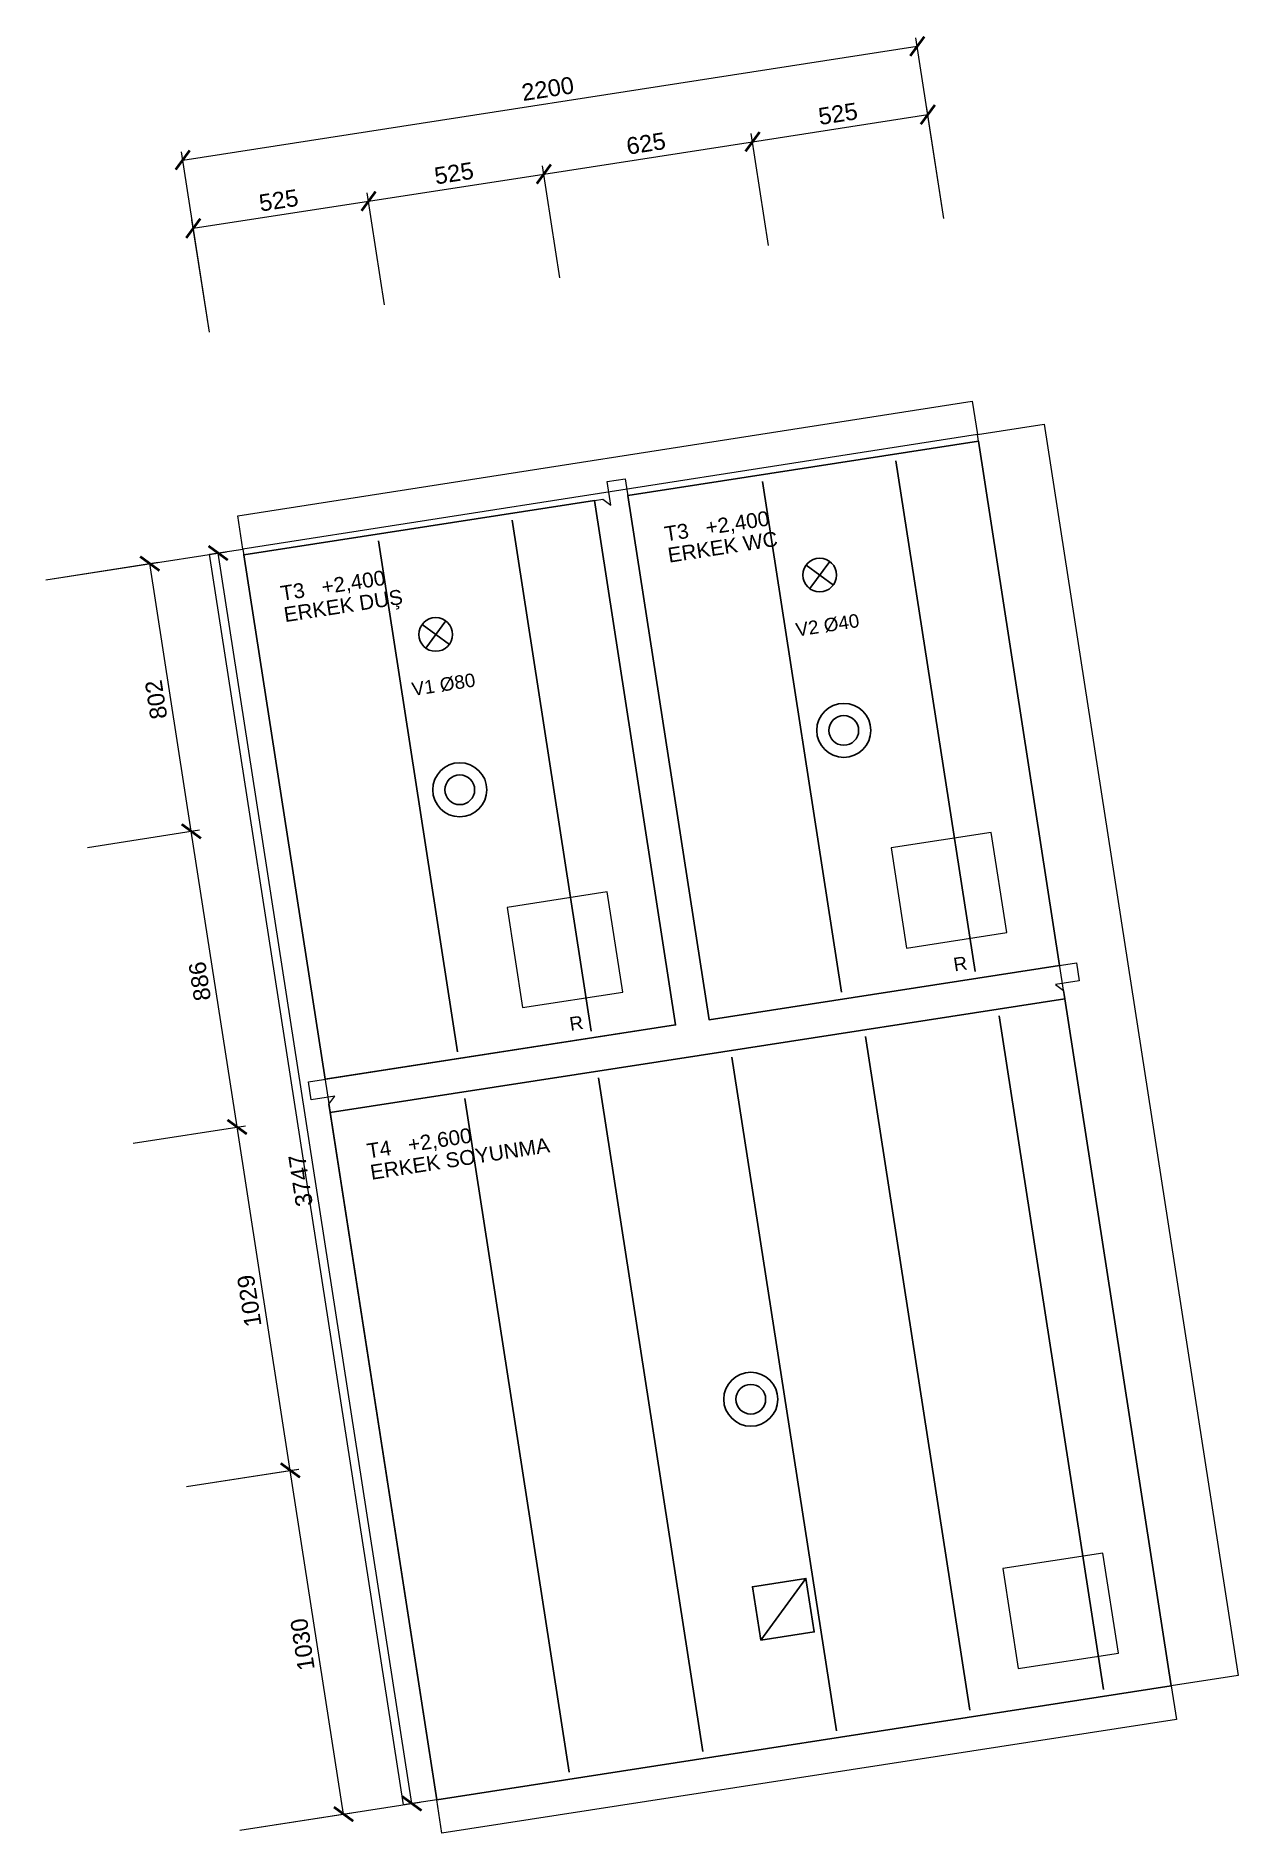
# Model space of a CAD drawing. Header units: millimetres. Extents: x 7744 to 11302, y 4697 to 10018.
import ezdxf
from ezdxf.enums import TextEntityAlignment as Align

# ---------------------------------------------------------------- set-up
doc = ezdxf.new("R2010")
doc.units = ezdxf.units.MM
for name, color, linetype, lineweight in [('A-KESIT-ARKA', 8, 'Continuous', 18), ('A-TAVAN-KAPAK', 150, 'Continuous', 18), ('A-TAVAN-SINIR', 150, 'Continuous', 25), ('A-TAVAN-YAZI', 150, 'Continuous', 13), ('E-AYD-ACIL', 3, 'Continuous', 25), ('E-AYD-DOWNLIGHT', 2, 'Continuous', 25), ('G-OLCU-ZINCIR', 7, 'Continuous', 13), ('M-HAVA-MENFEZ', 3, 'Continuous', 25), ('M-YAZI', 7, 'Continuous', 13)]:
    doc.layers.add(name, color=color, linetype=linetype, lineweight=lineweight)
doc.styles.add('GYM', font='arial.ttf')
doc.dimstyles.new('GYM-20', dxfattribs={"dimscale": 20, "dimtxt": 2.5, "dimasz": 2.5, "dimexe": 1.25, "dimexo": 1.5, "dimgap": 0.9, "dimtad": 1, "dimdec": 0, "dimtxsty": 'GYM', "dimblk": 'ARCHTICK', "dimcen": 2.5, "dimclrd": 7, "dimclre": 7, "dimclrt": 7, "dimazin": 3, "dimtfac": 1, "dimtmove": 0, "dimatfit": 3, "dimlwd": 18, "dimlwe": 13})

# ---------------------------------------------------------------- blocks, each defined once
blk = doc.blocks.new('_ARCHTICK')
at = {"color": 0, "linetype": 'BYBLOCK', "const_width": 0.15}
blk.add_lwpolyline([(-0.5, -0.5), (0.5, 0.5)], dxfattribs=at)

msp = doc.modelspace()

# ---------------------------------------------------------------- linework, layer by layer
at = {"layer": 'A-KESIT-ARKA'}
for points in [[(10530.7, 8838.2), (8357, 8498.9), (8341.6, 8597.7), (10515.3, 8937)], [(11104.4, 5132.3), (10530.7, 8838.2), (10728.3, 8868.8), (11302, 5162.9)], [(9637.6, 7090), (9397.3, 8642.5), (9422, 8646.3), (9446, 8628.8), (9435.1, 8699), (9488.5, 8707.2), (9736.5, 7105.3), (10823.5, 7273.6), (10831.8, 7220.2), (10761.6, 7209.4), (10785.6, 7191.8), (10789.4, 7167.1), (9707.2, 6999.6), (8615.4, 6830.5), (8611.5, 6855.3), (8629.1, 6879.2), (8558.9, 6868.4), (8550.6, 6921.7)], [(8357, 8498.9), (8930.5, 4795.6), (8831.7, 4780.3), (8258.2, 8483.6)], [(8930.5, 4795.6), (11104.4, 5132.3), (11119.7, 5033.5), (8945.8, 4696.8)]]:
    msp.add_lwpolyline(points, close=True, dxfattribs=at)
at = {"layer": 'A-TAVAN-KAPAK'}
for points in [[(10321.1, 7317.2), (10617.5, 7363.2), (10571.6, 7659.6), (10275.2, 7613.7)], [(9184.6, 7141.3), (9481.1, 7187.2), (9435.2, 7483.7), (9138.7, 7437.8)], [(10651.4, 5183.6), (10947.8, 5229.5), (10901.9, 5525.9), (10605.5, 5480)]]:
    msp.add_lwpolyline(points, close=True, dxfattribs=at)
at = {"layer": 'A-TAVAN-SINIR'}
for p, q in [((10524, 7247.5), (10289.7, 8760.5)), ((10128.7, 7186.3), (9894.4, 8699.3)), ((9387.6, 7071.5), (9153.3, 8584.6)), ((8992.3, 7010.3), (8758, 8523.3)), ((10903.9, 5121.5), (10594.9, 7116.9)), ((10508.6, 5060.3), (10199.6, 7055.7)), ((10113.3, 4999), (9804.3, 6994.5)), ((9718, 4937.8), (9409, 6933.2)), ((9322.7, 4876.6), (9013.7, 6872))]:
    msp.add_line(p, q, dxfattribs=at)
for points in [[(10533.8, 8818.4), (10774.1, 7265.9), (9736.5, 7105.3), (9496.1, 8657.8)], [(8359.6, 8481.9), (9397.3, 8642.5), (9637.6, 7090), (8600.1, 6929.4)], [(8930.5, 4795.6), (8615.4, 6830.5), (9707.2, 6999.6), (10789.4, 7167.1), (11104.4, 5132.3)]]:
    msp.add_lwpolyline(points, close=True, dxfattribs=at)
at = {"layer": 'E-AYD-ACIL'}
msp.add_line((9889.5, 5267.9), (10023.1, 5450.6), dxfattribs=at)
msp.add_lwpolyline([(9889.5, 5267.9), (10047.6, 5292.4), (10023.1, 5450.6), (9865, 5426.1)], close=True, dxfattribs=at)
at = {"layer": 'E-AYD-DOWNLIGHT'}
for centre, radius in [((10135.2, 7961.9), 80), ((10135.2, 7961.9), 44), ((8998.7, 7786), 80), ((8998.7, 7786), 44), ((9860, 5981.4), 80), ((9860, 5981.4), 44)]:
    msp.add_circle(centre, radius, dxfattribs=at)
at = {"layer": 'M-HAVA-MENFEZ'}
for p, q in [((10034.4, 8381.6), (10093.5, 8462.3)), ((10104.3, 8392.4), (10023.6, 8451.5)), ((8967.8, 8216.5), (8887.1, 8275.5)), ((8898, 8205.7), (8957, 8286.4))]:
    msp.add_line(p, q, dxfattribs=at)
for centre in [(10063.9, 8422), (8927.5, 8246)]:
    msp.add_circle(centre, 50, dxfattribs=at)

# ---------------------------------------------------------------- texts
at = {"layer": 'A-TAVAN-KAPAK', "style": 'GYM'}
for p in [(10480, 7271), (9343.6, 7095.1)]:
    msp.add_text('R', height=40, rotation=8.8042, dxfattribs=at).set_placement(p, align=Align.MIDDLE_CENTER)
at = {"layer": 'A-TAVAN-YAZI', "style": 'GYM'}
for s, p in [('T3   +2,400', (9604.9, 8543.1)), ('ERKEK WC', (9614.7, 8480.1)), ('T3   +2,400', (8468.5, 8367.2)), ('ERKEK DUŞ', (8478.3, 8304.1)), ('T4   +2,600', (8724.2, 6715.9)), ('ERKEK SOYUNMA', (8734, 6652.8))]:
    msp.add_text(s, height=44, rotation=8.8042, dxfattribs=at).set_placement(p, align=Align.MIDDLE_LEFT)
at = {"layer": 'M-YAZI', "style": 'GYM'}
for s, p in [('V2 Ø40', (10086.9, 8273.7)), ('V1 Ø80', (8950.5, 8097.8))]:
    msp.add_text(s, height=40, rotation=8.8042, dxfattribs=at).set_placement(p, align=Align.MIDDLE_CENTER)

# ---------------------------------------------------------------- dimensions: what is measured, and where the dimension line sits
at = {"layer": 'G-OLCU-ZINCIR'}
for base, p1, p2, angle in [((8178.6, 9650.8), (8262.1, 9111.6), (10436.2, 9448.3), 8.8042), ((9865.2, 9705), (9917.4, 9368), (10436.2, 9448.3), 8.8042), ((9247.6, 9609.3), (9299.7, 9272.3), (9917.4, 9368), 8.8042), ((8728.7, 9528.9), (8780.9, 9192), (9299.7, 9272.3), 8.8042), ((8209.9, 9448.6), (8262.1, 9111.6), (8780.9, 9192), 8.8042), ((8857, 4784.2), (8317.8, 4700.7), (7744.4, 8403.6), 98.803), ((8204.1, 7663.2), (7867.1, 7611), (7744.4, 8403.6), 98.803), ((8339.7, 6787.6), (8002.7, 6735.4), (7867.1, 7611), 98.803), ((8497.2, 5770.8), (8160.2, 5718.6), (8002.7, 6735.4), 98.803), ((8654.8, 4752.9), (8317.8, 4700.7), (8160.2, 5718.6), 98.803)]:
    msp.add_linear_dim(base=base, p1=p1, p2=p2, angle=angle, dimstyle='GYM-20', dxfattribs=at).render()

doc.saveas('drawing.dxf')
